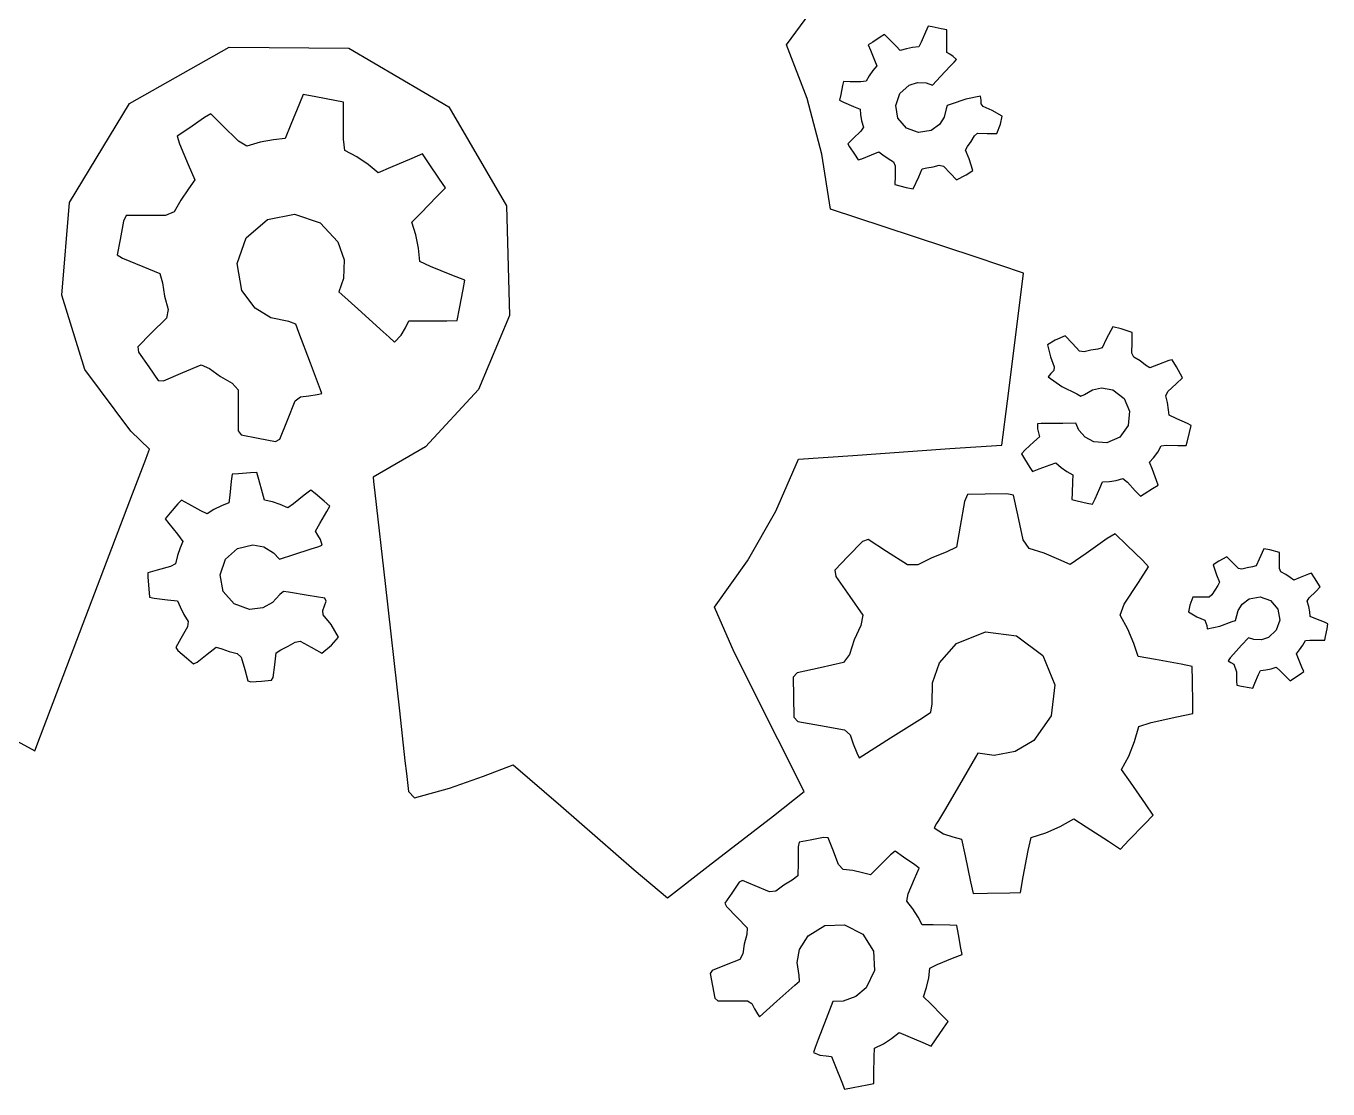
# Model space of a CAD drawing. Header units: metres. Extents: x 0 to 178, y 0 to 186.
# Drawn here: x 95.29 to 106.04, y 79.55 to 88.33 of the extents above; entities that cross this region are included whole.
import ezdxf

# ---------------------------------------------------------------- set-up
doc = ezdxf.new("R2010")
doc.units = ezdxf.units.M

msp = doc.modelspace()

# ---------------------------------------------------------------- linework, layer by layer
at = {"layer": 'COMPONENT0'}
for p, q in [((101.567, 88.176), (101.798, 88.49)), ((102.715, 88.281), (102.68, 88.199)), ((102.736, 88.331), (102.715, 88.281)), ((102.771, 88.324), (102.736, 88.331)), ((102.845, 88.309), (102.771, 88.324)), ((102.891, 88.299), (102.845, 88.309)), ((102.892, 88.259), (102.891, 88.299)), ((101.737, 87.734), (101.567, 88.176)), ((102.279, 88.199), (102.243, 88.176)), ((102.243, 88.176), (102.26, 88.133)), ((102.342, 88.24), (102.279, 88.199)), ((102.376, 88.263), (102.342, 88.24)), ((102.41, 88.229), (102.376, 88.263)), ((102.472, 88.165), (102.41, 88.229)), ((102.507, 88.13), (102.472, 88.165)), ((102.68, 88.199), (102.66, 88.159)), ((102.89, 88.112), (102.891, 88.17)), ((102.891, 88.17), (102.892, 88.259)), ((96.142, 87.693), (96.966, 88.158)), ((96.966, 88.158), (97.953, 88.15)), ((97.953, 88.15), (98.779, 87.664)), ((102.26, 88.133), (102.294, 88.051)), ((102.557, 88.144), (102.507, 88.13)), ((102.608, 88.154), (102.557, 88.144)), ((102.66, 88.159), (102.608, 88.154)), ((102.916, 88.098), (102.89, 88.112)), ((102.944, 88.081), (102.916, 88.098)), ((102.971, 88.055), (102.944, 88.081)), ((102.28, 87.964), (102.25, 87.921)), ((102.313, 88.003), (102.28, 87.964)), ((102.294, 88.051), (102.313, 88.003)), ((102.84, 87.915), (102.92, 88)), ((102.92, 88), (102.952, 88.034)), ((102.952, 88.034), (102.971, 88.055)), ((102.038, 87.873), (102.03, 87.84)), ((102.093, 87.872), (102.038, 87.873)), ((102.182, 87.871), (102.093, 87.872)), ((102.225, 87.875), (102.182, 87.871)), ((102.25, 87.921), (102.225, 87.875)), ((102.504, 87.775), (102.579, 87.842)), ((102.579, 87.842), (102.649, 87.865)), ((102.649, 87.865), (102.72, 87.862)), ((102.72, 87.862), (102.772, 87.843)), ((102.772, 87.843), (102.84, 87.915)), ((97.577, 87.767), (97.545, 87.693)), ((97.679, 87.748), (97.577, 87.767)), ((97.837, 87.717), (97.679, 87.748)), ((101.86, 87.273), (101.737, 87.734)), ((102.015, 87.766), (102.005, 87.718)), ((102.03, 87.84), (102.015, 87.766)), ((102.469, 87.676), (102.504, 87.775)), ((103.169, 87.752), (103.047, 87.728)), ((103.174, 87.72), (103.169, 87.752)), ((95.646, 86.875), (96.142, 87.693)), ((97.545, 87.693), (97.475, 87.519)), ((97.908, 87.703), (97.837, 87.717)), ((97.909, 87.585), (97.908, 87.703)), ((98.779, 87.664), (99.255, 86.846)), ((102.005, 87.718), (102.039, 87.702)), ((102.039, 87.702), (102.121, 87.668)), ((102.121, 87.668), (102.175, 87.645)), ((102.175, 87.645), (102.179, 87.6)), ((102.487, 87.571), (102.469, 87.676)), ((102.885, 87.647), (102.869, 87.578)), ((102.895, 87.674), (102.885, 87.647)), ((102.927, 87.685), (102.895, 87.674)), ((103.047, 87.728), (102.927, 87.685)), ((103.176, 87.688), (103.174, 87.72)), ((103.192, 87.667), (103.176, 87.688)), ((103.267, 87.635), (103.192, 87.667)), ((103.348, 87.587), (103.267, 87.635)), ((96.762, 87.576), (96.631, 87.486)), ((96.814, 87.605), (96.762, 87.576)), ((96.908, 87.512), (96.814, 87.605)), ((97.475, 87.519), (97.428, 87.403)), ((97.91, 87.396), (97.909, 87.585)), ((102.179, 87.6), (102.188, 87.548)), ((102.188, 87.548), (102.203, 87.496)), ((102.558, 87.487), (102.487, 87.571)), ((102.869, 87.578), (102.831, 87.518)), ((103.304, 87.444), (103.334, 87.521)), ((103.334, 87.521), (103.348, 87.587)), ((96.631, 87.486), (96.534, 87.421)), ((96.534, 87.421), (96.555, 87.358)), ((97.041, 87.381), (96.908, 87.512)), ((102.182, 87.463), (102.119, 87.402)), ((102.203, 87.496), (102.182, 87.463)), ((102.656, 87.451), (102.558, 87.487)), ((102.761, 87.468), (102.656, 87.451)), ((102.831, 87.518), (102.761, 87.468)), ((103.093, 87.379), (103.119, 87.424)), ((103.119, 87.424), (103.145, 87.446)), ((103.145, 87.446), (103.225, 87.445)), ((103.225, 87.445), (103.304, 87.444)), ((96.555, 87.358), (96.627, 87.189)), ((97.111, 87.338), (97.041, 87.381)), ((97.22, 87.371), (97.111, 87.338)), ((97.331, 87.392), (97.22, 87.371)), ((97.428, 87.403), (97.331, 87.392)), ((97.919, 87.304), (97.91, 87.396)), ((98.018, 87.252), (97.919, 87.304)), ((102.119, 87.402), (102.075, 87.359)), ((102.075, 87.359), (102.088, 87.334)), ((102.088, 87.334), (102.129, 87.272)), ((103.046, 87.305), (103.061, 87.337)), ((103.075, 87.234), (103.046, 87.305)), ((103.061, 87.337), (103.093, 87.379)), ((98.112, 87.189), (98.018, 87.252)), ((98.472, 87.237), (98.297, 87.163)), ((98.561, 87.275), (98.472, 87.237)), ((98.612, 87.201), (98.561, 87.275)), ((98.703, 87.067), (98.612, 87.201)), ((101.932, 86.82), (101.86, 87.273)), ((102.129, 87.272), (102.159, 87.226)), ((102.159, 87.226), (102.189, 87.235)), ((102.189, 87.235), (102.269, 87.268)), ((102.269, 87.268), (102.329, 87.292)), ((102.329, 87.292), (102.363, 87.267)), ((102.363, 87.267), (102.406, 87.236)), ((102.406, 87.236), (102.452, 87.21)), ((102.452, 87.21), (102.465, 87.177)), ((103.105, 87.137), (103.075, 87.234)), ((96.627, 87.189), (96.682, 87.06)), ((98.195, 87.12), (98.112, 87.189)), ((98.297, 87.163), (98.195, 87.12)), ((102.464, 87.092), (102.463, 87.023)), ((102.465, 87.177), (102.464, 87.092)), ((102.661, 87.085), (102.689, 87.151)), ((102.689, 87.151), (102.726, 87.16)), ((102.726, 87.16), (102.778, 87.168)), ((102.778, 87.168), (102.829, 87.181)), ((102.829, 87.181), (102.863, 87.173)), ((102.863, 87.173), (102.921, 87.113)), ((102.921, 87.113), (102.972, 87.061)), ((102.972, 87.061), (103.051, 87.102)), ((103.051, 87.102), (103.105, 87.137)), ((96.629, 86.988), (96.565, 86.894)), ((96.682, 87.06), (96.629, 86.988)), ((98.68, 86.923), (98.752, 86.995)), ((98.752, 86.995), (98.703, 87.067)), ((102.463, 87.023), (102.556, 86.999)), ((102.556, 86.999), (102.614, 86.987)), ((102.614, 86.987), (102.661, 87.085)), ((95.583, 86.109), (95.646, 86.875)), ((96.565, 86.894), (96.511, 86.796)), ((98.547, 86.787), (98.68, 86.923)), ((96.44, 86.767), (96.258, 86.766)), ((96.511, 86.796), (96.44, 86.767)), ((97.28, 86.734), (97.503, 86.777)), ((97.503, 86.777), (97.716, 86.706)), ((98.472, 86.712), (98.547, 86.787)), ((99.255, 86.846), (99.279, 85.939)), ((102.373, 86.674), (101.932, 86.82)), ((96.093, 86.72), (96.064, 86.567)), ((96.113, 86.765), (96.093, 86.72)), ((96.258, 86.766), (96.113, 86.765)), ((97.104, 86.581), (97.28, 86.734)), ((97.716, 86.706), (97.862, 86.548)), ((98.506, 86.606), (98.472, 86.712)), ((103.134, 86.421), (102.373, 86.674)), ((96.064, 86.567), (96.04, 86.442)), ((97.03, 86.369), (97.104, 86.581)), ((98.529, 86.497), (98.506, 86.606)), ((97.862, 86.548), (97.913, 86.4)), ((98.54, 86.386), (98.529, 86.497)), ((96.04, 86.442), (96.085, 86.413)), ((96.085, 86.413), (96.252, 86.345)), ((96.252, 86.345), (96.393, 86.288)), ((97.07, 86.146), (97.03, 86.369)), ((97.913, 86.4), (97.909, 86.247)), ((98.627, 86.345), (98.54, 86.386)), ((98.804, 86.274), (98.627, 86.345)), ((103.524, 86.291), (103.134, 86.421)), ((96.393, 86.288), (96.413, 86.21)), ((97.909, 86.247), (97.871, 86.135)), ((98.91, 86.231), (98.804, 86.274)), ((98.896, 86.156), (98.91, 86.231)), ((103.477, 85.912), (103.524, 86.291)), ((96.413, 86.21), (96.431, 86.1)), ((97.179, 86), (97.07, 86.146)), ((97.871, 86.135), (97.894, 86.115)), ((98.866, 85.997), (98.896, 86.156)), ((95.773, 85.493), (95.583, 86.109)), ((96.431, 86.1), (96.462, 85.991)), ((97.894, 86.115), (98.026, 85.995)), ((96.446, 85.919), (96.321, 85.793)), ((96.462, 85.991), (96.446, 85.919)), ((97.309, 85.921), (97.179, 86)), ((97.457, 85.89), (97.309, 85.921)), ((98.026, 85.995), (98.212, 85.826)), ((98.847, 85.898), (98.866, 85.997)), ((99.279, 85.939), (99.024, 85.328)), ((103.391, 85.233), (103.477, 85.912)), ((97.514, 85.868), (97.457, 85.89)), ((97.54, 85.8), (97.514, 85.868)), ((97.635, 85.546), (97.54, 85.8)), ((98.212, 85.826), (98.285, 85.76)), ((98.385, 85.778), (98.42, 85.839)), ((98.42, 85.839), (98.449, 85.895)), ((98.449, 85.895), (98.572, 85.895)), ((98.572, 85.895), (98.762, 85.897)), ((98.762, 85.897), (98.847, 85.898)), ((104.263, 85.847), (104.209, 85.75)), ((104.331, 85.831), (104.263, 85.847)), ((104.423, 85.8), (104.331, 85.831)), ((104.421, 85.719), (104.423, 85.8)), ((96.321, 85.793), (96.21, 85.681)), ((98.285, 85.76), (98.33, 85.72)), ((98.33, 85.72), (98.385, 85.778)), ((103.786, 85.737), (103.723, 85.698)), ((103.723, 85.698), (103.747, 85.598)), ((103.869, 85.772), (103.786, 85.737)), ((103.928, 85.709), (103.869, 85.772)), ((103.988, 85.645), (103.928, 85.709)), ((104.209, 85.75), (104.175, 85.673)), ((104.418, 85.628), (104.421, 85.719)), ((96.21, 85.681), (96.217, 85.638)), ((96.217, 85.638), (96.301, 85.515)), ((103.747, 85.598), (103.778, 85.515)), ((104.025, 85.641), (103.988, 85.645)), ((104.081, 85.654), (104.025, 85.641)), ((104.138, 85.661), (104.081, 85.654)), ((104.175, 85.673), (104.138, 85.661)), ((104.437, 85.595), (104.418, 85.628)), ((104.487, 85.565), (104.437, 85.595)), ((96.153, 84.984), (95.773, 85.493)), ((96.301, 85.515), (96.377, 85.402)), ((96.583, 85.47), (96.733, 85.533)), ((96.733, 85.533), (96.803, 85.502)), ((96.803, 85.502), (96.894, 85.436)), ((97.718, 85.326), (97.635, 85.546)), ((103.774, 85.486), (103.751, 85.46)), ((103.778, 85.515), (103.774, 85.486)), ((104.532, 85.53), (104.487, 85.565)), ((104.567, 85.508), (104.532, 85.53)), ((104.64, 85.536), (104.567, 85.508)), ((104.726, 85.568), (104.64, 85.536)), ((104.753, 85.573), (104.726, 85.568)), ((104.788, 85.517), (104.753, 85.573)), ((104.838, 85.426), (104.788, 85.517)), ((96.377, 85.402), (96.422, 85.401)), ((96.422, 85.401), (96.583, 85.47)), ((96.894, 85.436), (96.99, 85.381)), ((96.99, 85.381), (97.038, 85.326)), ((103.751, 85.46), (103.729, 85.432)), ((103.729, 85.432), (103.84, 85.354)), ((104.716, 85.311), (104.784, 85.375)), ((104.784, 85.375), (104.838, 85.426)), ((97.038, 85.326), (97.039, 85.156)), ((97.511, 85.234), (97.555, 85.269)), ((97.555, 85.269), (97.623, 85.276)), ((97.623, 85.276), (97.691, 85.288)), ((97.691, 85.288), (97.729, 85.297)), ((97.729, 85.297), (97.718, 85.326)), ((99.024, 85.328), (98.587, 84.854)), ((103.84, 85.354), (103.965, 85.292)), ((103.965, 85.292), (103.998, 85.275)), ((103.998, 85.275), (104.027, 85.287)), ((104.027, 85.287), (104.093, 85.326)), ((104.093, 85.326), (104.17, 85.342)), ((104.17, 85.342), (104.262, 85.325)), ((104.262, 85.325), (104.355, 85.255)), ((104.699, 85.276), (104.716, 85.311)), ((104.713, 85.22), (104.699, 85.276)), ((97.039, 85.156), (97.04, 84.988)), ((97.446, 85.074), (97.511, 85.234)), ((103.345, 84.87), (103.391, 85.233)), ((104.355, 85.255), (104.401, 85.15)), ((104.722, 85.162), (104.713, 85.22)), ((104.727, 85.116), (104.722, 85.162)), ((97.384, 84.919), (97.446, 85.074)), ((103.67, 85.047), (103.639, 85.046)), ((103.639, 85.046), (103.639, 85.005)), ((103.721, 85.047), (103.67, 85.047)), ((103.85, 85.048), (103.721, 85.047)), ((103.957, 85.05), (103.85, 85.048)), ((103.982, 84.994), (103.957, 85.05)), ((104.401, 85.15), (104.388, 85.031)), ((104.792, 85.087), (104.727, 85.116)), ((104.879, 85.049), (104.792, 85.087)), ((104.908, 85.032), (104.879, 85.049)), ((96.307, 84.836), (96.153, 84.984)), ((97.04, 84.988), (97.065, 84.954)), ((97.065, 84.954), (97.205, 84.927)), ((103.656, 84.939), (103.61, 84.896)), ((103.639, 85.005), (103.647, 84.97)), ((103.647, 84.97), (103.656, 84.939)), ((104.034, 84.936), (103.982, 84.994)), ((104.388, 85.031), (104.319, 84.936)), ((104.877, 84.894), (104.895, 84.974)), ((104.895, 84.974), (104.908, 85.032)), ((96.29, 84.791), (96.307, 84.836)), ((97.205, 84.927), (97.347, 84.9)), ((97.347, 84.9), (97.384, 84.919)), ((98.587, 84.854), (98.153, 84.604)), ((102.114, 84.783), (102.916, 84.84)), ((102.916, 84.84), (103.345, 84.87)), ((103.61, 84.896), (103.538, 84.829)), ((104.104, 84.897), (104.034, 84.936)), ((104.214, 84.889), (104.104, 84.897)), ((104.319, 84.936), (104.214, 84.889)), ((104.633, 84.812), (104.662, 84.862)), ((104.662, 84.862), (104.704, 84.87)), ((104.704, 84.87), (104.799, 84.867)), ((104.799, 84.867), (104.868, 84.865)), ((104.868, 84.865), (104.877, 84.894)), ((96.167, 84.467), (96.276, 84.753)), ((96.276, 84.753), (96.29, 84.791)), ((101.48, 84.324), (101.667, 84.752)), ((101.667, 84.752), (102.114, 84.783)), ((103.538, 84.829), (103.507, 84.798)), ((103.507, 84.798), (103.534, 84.755)), ((103.534, 84.755), (103.578, 84.684)), ((104.566, 84.727), (104.598, 84.765)), ((104.589, 84.667), (104.566, 84.727)), ((104.598, 84.765), (104.633, 84.812)), ((96.989, 84.629), (96.982, 84.571)), ((97.043, 84.633), (96.989, 84.629)), ((97.141, 84.64), (97.043, 84.633)), ((97.193, 84.644), (97.141, 84.64)), ((97.209, 84.585), (97.193, 84.644)), ((103.578, 84.684), (103.599, 84.652)), ((103.599, 84.652), (103.654, 84.673)), ((103.654, 84.673), (103.746, 84.707)), ((103.746, 84.707), (103.792, 84.722)), ((103.792, 84.722), (103.835, 84.684)), ((103.835, 84.684), (103.882, 84.651)), ((103.882, 84.651), (103.932, 84.623)), ((103.932, 84.623), (103.93, 84.569)), ((104.623, 84.577), (104.589, 84.667)), ((96.982, 84.571), (96.969, 84.457)), ((97.24, 84.475), (97.209, 84.585)), ((98.153, 84.604), (98.157, 84.569)), ((98.157, 84.569), (98.163, 84.522)), ((98.163, 84.522), (98.168, 84.476)), ((103.93, 84.569), (103.927, 84.471)), ((104.115, 84.426), (104.155, 84.514)), ((104.155, 84.514), (104.178, 84.566)), ((104.178, 84.566), (104.234, 84.569)), ((104.234, 84.569), (104.291, 84.578)), ((104.291, 84.578), (104.346, 84.593)), ((104.346, 84.593), (104.382, 84.562)), ((104.382, 84.562), (104.448, 84.491)), ((104.521, 84.466), (104.591, 84.51)), ((104.591, 84.51), (104.637, 84.538)), ((104.637, 84.538), (104.623, 84.577)), ((95.76, 83.395), (96.167, 84.467)), ((96.57, 84.415), (96.541, 84.383)), ((96.632, 84.38), (96.57, 84.415)), ((96.969, 84.457), (96.961, 84.391)), ((97.257, 84.413), (97.24, 84.475)), ((97.322, 84.4), (97.257, 84.413)), ((97.585, 84.456), (97.495, 84.385)), ((97.639, 84.498), (97.585, 84.456)), ((97.675, 84.469), (97.639, 84.498)), ((97.749, 84.406), (97.675, 84.469)), ((97.795, 84.366), (97.749, 84.406)), ((98.168, 84.476), (98.252, 83.726)), ((103.038, 84.404), (103.001, 84.199)), ((103.061, 84.462), (103.038, 84.404)), ((103.207, 84.464), (103.061, 84.462)), ((103.386, 84.467), (103.207, 84.464)), ((103.442, 84.456), (103.386, 84.467)), ((103.477, 84.292), (103.442, 84.456)), ((103.927, 84.471), (103.925, 84.419)), ((103.925, 84.419), (103.968, 84.409)), ((103.968, 84.409), (104.05, 84.39)), ((104.095, 84.38), (104.115, 84.426)), ((104.448, 84.491), (104.49, 84.447)), ((104.49, 84.447), (104.521, 84.466)), ((96.478, 84.309), (96.437, 84.261)), ((96.541, 84.383), (96.478, 84.309)), ((96.731, 84.325), (96.632, 84.38)), ((96.782, 84.301), (96.731, 84.325)), ((96.839, 84.338), (96.782, 84.301)), ((96.9, 84.368), (96.839, 84.338)), ((96.961, 84.391), (96.9, 84.368)), ((97.387, 84.379), (97.322, 84.4)), ((97.448, 84.351), (97.387, 84.379)), ((97.495, 84.385), (97.448, 84.351)), ((97.714, 84.221), (97.77, 84.321)), ((97.77, 84.321), (97.795, 84.366)), ((101.246, 83.913), (101.48, 84.324)), ((104.05, 84.39), (104.095, 84.38)), ((96.437, 84.261), (96.467, 84.222)), ((96.467, 84.222), (96.537, 84.134)), ((97.677, 84.157), (97.714, 84.221)), ((103.001, 84.199), (102.97, 84.027)), ((103.522, 84.086), (103.477, 84.292)), ((96.537, 84.134), (96.583, 84.074)), ((97.698, 84.125), (97.677, 84.157)), ((97.719, 84.089), (97.698, 84.125)), ((97.733, 84.042), (97.719, 84.089)), ((102.241, 84.089), (102.195, 84.072)), ((102.394, 83.991), (102.241, 84.089)), ((103.57, 84.014), (103.522, 84.086)), ((104.216, 84.097), (104.041, 83.975)), ((104.281, 84.135), (104.216, 84.097)), ((104.378, 84.042), (104.281, 84.135)), ((96.56, 84.021), (96.538, 83.956)), ((96.583, 84.074), (96.56, 84.021)), ((96.933, 83.927), (97.034, 84.016)), ((97.034, 84.016), (97.16, 84.046)), ((97.16, 84.046), (97.252, 84.028)), ((97.252, 84.028), (97.331, 83.98)), ((97.331, 83.98), (97.379, 83.927)), ((97.499, 83.966), (97.642, 84.012)), ((97.642, 84.012), (97.698, 84.03)), ((97.698, 84.03), (97.733, 84.042)), ((102.195, 84.072), (102.075, 83.948)), ((102.566, 83.88), (102.394, 83.991)), ((102.887, 83.986), (102.767, 83.939)), ((102.97, 84.027), (102.887, 83.986)), ((103.694, 83.976), (103.57, 84.014)), ((103.815, 83.925), (103.694, 83.976)), ((104.041, 83.975), (103.909, 83.883)), ((104.51, 83.915), (104.378, 84.042)), ((105.51, 84.013), (105.47, 83.928)), ((105.56, 84.003), (105.51, 84.013)), ((105.639, 83.983), (105.56, 84.003)), ((105.639, 83.924), (105.639, 83.983)), ((96.479, 83.866), (96.371, 83.836)), ((96.522, 83.889), (96.479, 83.866)), ((96.538, 83.956), (96.522, 83.889)), ((96.889, 83.797), (96.933, 83.927)), ((97.379, 83.927), (97.499, 83.966)), ((100.972, 83.531), (101.246, 83.913)), ((102.075, 83.948), (101.966, 83.835)), ((102.651, 83.879), (102.566, 83.88)), ((102.767, 83.939), (102.651, 83.879)), ((103.909, 83.883), (103.815, 83.925)), ((104.556, 83.863), (104.51, 83.915)), ((105.137, 83.91), (105.091, 83.879)), ((105.091, 83.879), (105.118, 83.797)), ((105.203, 83.946), (105.137, 83.91)), ((105.248, 83.901), (105.203, 83.946)), ((105.299, 83.851), (105.248, 83.901)), ((105.416, 83.864), (105.371, 83.856)), ((105.447, 83.871), (105.416, 83.864)), ((105.47, 83.928), (105.447, 83.871)), ((105.64, 83.851), (105.639, 83.924)), ((96.371, 83.836), (96.294, 83.814)), ((96.294, 83.814), (96.294, 83.778)), ((96.294, 83.778), (96.301, 83.683)), ((96.916, 83.659), (96.889, 83.797)), ((101.966, 83.835), (101.976, 83.784)), ((101.976, 83.784), (102.091, 83.619)), ((104.473, 83.735), (104.556, 83.863)), ((105.118, 83.797), (105.143, 83.736)), ((105.328, 83.844), (105.299, 83.851)), ((105.371, 83.856), (105.328, 83.844)), ((105.651, 83.823), (105.64, 83.851)), ((105.69, 83.801), (105.651, 83.823)), ((105.728, 83.775), (105.69, 83.801)), ((105.757, 83.754), (105.728, 83.775)), ((105.809, 83.775), (105.757, 83.754)), ((105.877, 83.804), (105.809, 83.775)), ((105.902, 83.812), (105.877, 83.804)), ((105.928, 83.773), (105.902, 83.812)), ((105.975, 83.699), (105.928, 83.773)), ((96.301, 83.683), (96.306, 83.613)), ((97.005, 83.557), (96.916, 83.659)), ((97.412, 83.66), (97.383, 83.636)), ((97.455, 83.653), (97.412, 83.66)), ((97.616, 83.627), (97.455, 83.653)), ((98.252, 83.726), (98.37, 82.673)), ((104.357, 83.554), (104.473, 83.735)), ((105.104, 83.672), (105.081, 83.633)), ((105.13, 83.708), (105.104, 83.672)), ((105.143, 83.736), (105.13, 83.708)), ((105.885, 83.608), (105.938, 83.661)), ((105.938, 83.661), (105.975, 83.699)), ((96.306, 83.613), (96.345, 83.605)), ((96.345, 83.605), (96.456, 83.592)), ((96.456, 83.592), (96.539, 83.582)), ((96.539, 83.582), (96.561, 83.533)), ((97.133, 83.511), (97.005, 83.557)), ((97.323, 83.569), (97.242, 83.525)), ((97.383, 83.636), (97.323, 83.569)), ((97.756, 83.604), (97.616, 83.627)), ((97.753, 83.54), (97.767, 83.579)), ((97.767, 83.579), (97.756, 83.604)), ((102.091, 83.619), (102.199, 83.464)), ((104.324, 83.465), (104.357, 83.554)), ((104.898, 83.548), (104.887, 83.491)), ((104.923, 83.614), (104.898, 83.548)), ((104.991, 83.614), (104.923, 83.614)), ((105.059, 83.614), (104.991, 83.614)), ((105.081, 83.633), (105.059, 83.614)), ((105.297, 83.504), (105.33, 83.556)), ((105.33, 83.556), (105.388, 83.599)), ((105.388, 83.599), (105.478, 83.615)), ((105.478, 83.615), (105.563, 83.585)), ((105.563, 83.585), (105.624, 83.513)), ((105.867, 83.58), (105.885, 83.608)), ((105.88, 83.536), (105.867, 83.58)), ((96.561, 83.533), (96.591, 83.471)), ((96.591, 83.471), (96.626, 83.413)), ((97.242, 83.525), (97.133, 83.511)), ((97.737, 83.502), (97.753, 83.54)), ((97.742, 83.468), (97.737, 83.502)), ((97.806, 83.387), (97.742, 83.468)), ((101.134, 83.159), (100.972, 83.531)), ((102.199, 83.464), (102.18, 83.379)), ((104.387, 83.349), (104.324, 83.465)), ((104.887, 83.491), (104.957, 83.451)), ((104.957, 83.451), (105.021, 83.424)), ((105.276, 83.421), (105.297, 83.504)), ((105.624, 83.513), (105.641, 83.424)), ((105.888, 83.492), (105.88, 83.536)), ((105.893, 83.453), (105.888, 83.492)), ((105.939, 83.434), (105.893, 83.453)), ((106.009, 83.405), (105.939, 83.434)), ((95.407, 82.466), (95.76, 83.395)), ((96.62, 83.368), (96.566, 83.272)), ((96.626, 83.413), (96.62, 83.368)), ((97.868, 83.283), (97.806, 83.387)), ((102.18, 83.379), (102.127, 83.26)), ((102.97, 83.229), (103.212, 83.326)), ((103.212, 83.326), (103.468, 83.293)), ((104.437, 83.229), (104.387, 83.349)), ((105.021, 83.424), (105.038, 83.379)), ((105.038, 83.379), (105.042, 83.352)), ((105.042, 83.352), (105.146, 83.374)), ((105.146, 83.374), (105.248, 83.411)), ((105.248, 83.411), (105.276, 83.421)), ((105.612, 83.339), (105.549, 83.28)), ((105.641, 83.424), (105.612, 83.339)), ((106.039, 83.392), (106.009, 83.405)), ((106.018, 83.287), (106.031, 83.351)), ((106.031, 83.351), (106.039, 83.392)), ((96.566, 83.272), (96.523, 83.196)), ((97.451, 83.207), (97.509, 83.241)), ((97.509, 83.241), (97.552, 83.249)), ((97.552, 83.249), (97.642, 83.199)), ((97.811, 83.217), (97.868, 83.283)), ((102.127, 83.26), (102.088, 83.138)), ((102.831, 83.071), (102.97, 83.229)), ((103.468, 83.293), (103.683, 83.13)), ((104.472, 83.123), (104.437, 83.229)), ((105.382, 83.277), (105.326, 83.216)), ((105.427, 83.262), (105.382, 83.277)), ((105.489, 83.26), (105.427, 83.262)), ((105.549, 83.28), (105.489, 83.26)), ((105.831, 83.216), (105.852, 83.256)), ((105.852, 83.256), (105.889, 83.259)), ((105.889, 83.259), (105.965, 83.259)), ((105.965, 83.259), (106.012, 83.259)), ((106.012, 83.259), (106.018, 83.287)), ((96.523, 83.196), (96.541, 83.172)), ((96.541, 83.172), (96.612, 83.111)), ((96.612, 83.111), (96.67, 83.061)), ((96.699, 83.076), (96.784, 83.143)), ((96.784, 83.143), (96.856, 83.2)), ((96.856, 83.2), (96.903, 83.187)), ((96.903, 83.187), (96.966, 83.163)), ((96.966, 83.163), (97.032, 83.147)), ((97.032, 83.147), (97.064, 83.117)), ((97.064, 83.117), (97.093, 83.014)), ((97.341, 83.054), (97.353, 83.152)), ((97.353, 83.152), (97.39, 83.179)), ((97.39, 83.179), (97.451, 83.207)), ((97.642, 83.199), (97.73, 83.149)), ((97.73, 83.149), (97.811, 83.217)), ((101.495, 82.44), (101.134, 83.159)), ((102.088, 83.138), (102.037, 83.072)), ((103.683, 83.13), (103.784, 82.889)), ((104.614, 83.097), (104.472, 83.123)), ((105.231, 83.112), (105.214, 83.087)), ((105.258, 83.141), (105.231, 83.112)), ((105.326, 83.216), (105.258, 83.141)), ((105.778, 83.145), (105.805, 83.178)), ((105.795, 83.104), (105.778, 83.145)), ((105.805, 83.178), (105.831, 83.216)), ((96.67, 83.061), (96.699, 83.076)), ((97.093, 83.014), (97.119, 82.922)), ((97.329, 82.95), (97.341, 83.054)), ((101.845, 83.03), (101.655, 82.989)), ((102.037, 83.072), (101.845, 83.03)), ((102.772, 82.906), (102.831, 83.071)), ((104.827, 83.059), (104.614, 83.097)), ((104.918, 83.041), (104.827, 83.059)), ((104.92, 82.921), (104.918, 83.041)), ((105.214, 83.087), (105.238, 83.072)), ((105.238, 83.072), (105.262, 83.058)), ((105.262, 83.058), (105.284, 82.997)), ((105.465, 82.973), (105.482, 83.008)), ((105.482, 83.008), (105.526, 83.013)), ((105.526, 83.013), (105.57, 83.021)), ((105.57, 83.021), (105.612, 83.035)), ((105.612, 83.035), (105.643, 83.005)), ((105.643, 83.005), (105.697, 82.951)), ((105.824, 83.034), (105.795, 83.104)), ((105.839, 82.998), (105.824, 83.034)), ((97.119, 82.922), (97.143, 82.913)), ((97.143, 82.913), (97.233, 82.92)), ((97.233, 82.92), (97.315, 82.926)), ((97.315, 82.926), (97.329, 82.95)), ((101.655, 82.989), (101.623, 82.953)), ((101.623, 82.953), (101.626, 82.789)), ((102.771, 82.732), (102.772, 82.906)), ((104.924, 82.735), (104.92, 82.921)), ((105.284, 82.997), (105.284, 82.92)), ((105.284, 82.92), (105.285, 82.886)), ((105.418, 82.86), (105.436, 82.903)), ((105.436, 82.903), (105.465, 82.973)), ((105.697, 82.951), (105.726, 82.922)), ((105.726, 82.922), (105.755, 82.941)), ((105.755, 82.941), (105.809, 82.977)), ((105.809, 82.977), (105.839, 82.998)), ((101.626, 82.789), (101.629, 82.622)), ((103.784, 82.889), (103.754, 82.633)), ((105.285, 82.886), (105.325, 82.878)), ((105.325, 82.878), (105.388, 82.866)), ((105.388, 82.866), (105.418, 82.86)), ((102.76, 82.662), (102.771, 82.732)), ((104.924, 82.651), (104.924, 82.735)), ((98.37, 82.673), (98.416, 82.261)), ((101.629, 82.622), (101.66, 82.585)), ((101.66, 82.585), (101.849, 82.552)), ((102.426, 82.45), (102.69, 82.617)), ((102.69, 82.617), (102.76, 82.662)), ((103.754, 82.633), (103.611, 82.43)), ((104.477, 82.545), (104.578, 82.576)), ((104.578, 82.576), (104.791, 82.623)), ((104.791, 82.623), (104.924, 82.651)), ((95.361, 82.343), (95.407, 82.466)), ((101.849, 82.552), (102.045, 82.516)), ((102.045, 82.516), (102.094, 82.475)), ((102.094, 82.475), (102.118, 82.4)), ((104.442, 82.421), (104.477, 82.545)), ((95.213, 82.423), (95.361, 82.343)), ((101.712, 82.006), (101.495, 82.44)), ((102.118, 82.4), (102.148, 82.326)), ((102.197, 82.304), (102.426, 82.45)), ((103.611, 82.43), (103.455, 82.338)), ((104.393, 82.3), (104.442, 82.421)), ((98.416, 82.261), (98.428, 82.157)), ((102.148, 82.326), (102.167, 82.285)), ((102.167, 82.285), (102.197, 82.304)), ((103.129, 82.292), (103.025, 82.115)), ((103.147, 82.323), (103.129, 82.292)), ((103.282, 82.306), (103.147, 82.323)), ((103.455, 82.338), (103.282, 82.306)), ((104.335, 82.189), (104.393, 82.3)), ((98.428, 82.157), (98.445, 82.006)), ((99.066, 82.133), (99.311, 82.228)), ((99.311, 82.228), (99.703, 81.888)), ((104.407, 82.085), (104.335, 82.189)), ((98.784, 82.035), (99.066, 82.133)), ((103.025, 82.115), (102.879, 81.865)), ((104.532, 81.905), (104.407, 82.085)), ((98.445, 82.006), (98.496, 81.955)), ((98.496, 81.955), (98.784, 82.035)), ((101.46, 81.807), (101.712, 82.006)), ((99.703, 81.888), (100.31, 81.361)), ((102.879, 81.865), (102.822, 81.767)), ((104.596, 81.813), (104.532, 81.905)), ((100.921, 81.389), (101.46, 81.807)), ((102.807, 81.743), (102.786, 81.707)), ((102.822, 81.767), (102.807, 81.743)), ((103.71, 81.666), (103.828, 81.718)), ((103.828, 81.718), (103.939, 81.781)), ((103.939, 81.781), (104.042, 81.714)), ((104.042, 81.714), (104.226, 81.596)), ((104.394, 81.604), (104.524, 81.738)), ((104.524, 81.738), (104.596, 81.813)), ((101.763, 81.606), (101.673, 81.589)), ((101.874, 81.626), (101.763, 81.606)), ((101.91, 81.625), (101.874, 81.626)), ((101.949, 81.527), (101.91, 81.625)), ((102.786, 81.707), (102.865, 81.658)), ((102.865, 81.658), (102.942, 81.633)), ((102.942, 81.633), (103.012, 81.614)), ((103.012, 81.614), (103.042, 81.476)), ((103.562, 81.52), (103.587, 81.627)), ((103.587, 81.627), (103.71, 81.666)), ((101.664, 81.551), (101.663, 81.42)), ((101.673, 81.589), (101.664, 81.551)), ((101.998, 81.404), (101.949, 81.527)), ((102.464, 81.514), (102.427, 81.483)), ((102.534, 81.466), (102.464, 81.514)), ((103.523, 81.303), (103.562, 81.52)), ((104.226, 81.596), (104.325, 81.532)), ((104.325, 81.532), (104.394, 81.604)), ((101.663, 81.42), (101.662, 81.31)), ((102.035, 81.364), (101.998, 81.404)), ((102.427, 81.483), (102.332, 81.389)), ((102.628, 81.401), (102.534, 81.466)), ((102.662, 81.374), (102.628, 81.401)), ((103.042, 81.476), (103.088, 81.261)), ((100.31, 81.361), (100.585, 81.128)), ((100.585, 81.128), (100.921, 81.389)), ((101.662, 81.31), (101.614, 81.276)), ((102.116, 81.354), (102.035, 81.364)), ((102.196, 81.335), (102.116, 81.354)), ((102.26, 81.319), (102.196, 81.335)), ((102.332, 81.389), (102.26, 81.319)), ((102.571, 81.161), (102.624, 81.285)), ((102.624, 81.285), (102.662, 81.374)), ((103.5, 81.173), (103.523, 81.303)), ((101.176, 81.257), (101.115, 81.168)), ((101.203, 81.273), (101.176, 81.257)), ((101.308, 81.228), (101.203, 81.273)), ((101.426, 81.177), (101.308, 81.228)), ((101.479, 81.185), (101.426, 81.177)), ((101.545, 81.234), (101.479, 81.185)), ((101.614, 81.276), (101.545, 81.234)), ((103.088, 81.261), (103.11, 81.165)), ((101.115, 81.168), (101.059, 81.086)), ((101.059, 81.086), (101.071, 81.056)), ((102.56, 81.102), (102.571, 81.161)), ((102.611, 81.037), (102.56, 81.102)), ((103.11, 81.165), (103.226, 81.167)), ((103.226, 81.167), (103.413, 81.171)), ((103.413, 81.171), (103.5, 81.173)), ((101.071, 81.056), (101.159, 80.965)), ((101.159, 80.965), (101.242, 80.88)), ((102.655, 80.968), (102.611, 81.037)), ((102.688, 80.906), (102.655, 80.968)), ((101.242, 80.88), (101.239, 80.826)), ((101.745, 80.815), (101.885, 80.901)), ((101.885, 80.901), (102.047, 80.907)), ((102.047, 80.907), (102.197, 80.828)), ((102.779, 80.905), (102.688, 80.906)), ((102.915, 80.903), (102.779, 80.905)), ((102.973, 80.901), (102.915, 80.903)), ((102.987, 80.827), (102.973, 80.901)), ((101.219, 80.747), (101.207, 80.667)), ((101.239, 80.826), (101.219, 80.747)), ((101.675, 80.703), (101.745, 80.815)), ((102.197, 80.828), (102.285, 80.689)), ((103.008, 80.712), (102.987, 80.827)), ((101.207, 80.667), (101.183, 80.62)), ((101.655, 80.594), (101.675, 80.703)), ((102.285, 80.689), (102.293, 80.527)), ((102.938, 80.629), (103.017, 80.66)), ((103.017, 80.66), (103.008, 80.712)), ((101.068, 80.574), (100.954, 80.529)), ((101.183, 80.62), (101.068, 80.574)), ((101.673, 80.486), (101.655, 80.594)), ((102.742, 80.467), (102.751, 80.548)), ((102.751, 80.548), (102.811, 80.578)), ((102.811, 80.578), (102.938, 80.629)), ((100.954, 80.529), (100.938, 80.504)), ((100.938, 80.504), (100.957, 80.402)), ((101.635, 80.406), (101.674, 80.441)), ((101.674, 80.441), (101.673, 80.486)), ((102.293, 80.527), (102.226, 80.386)), ((102.724, 80.387), (102.742, 80.467)), ((100.957, 80.402), (100.976, 80.299)), ((101.488, 80.275), (101.635, 80.406)), ((102.226, 80.386), (102.139, 80.313)), ((102.7, 80.312), (102.724, 80.387)), ((100.976, 80.299), (100.999, 80.279)), ((100.999, 80.279), (101.12, 80.278)), ((101.12, 80.278), (101.245, 80.277)), ((101.245, 80.277), (101.28, 80.256)), ((101.28, 80.256), (101.303, 80.212)), ((101.303, 80.212), (101.329, 80.169)), ((101.345, 80.145), (101.488, 80.275)), ((101.949, 80.271), (101.895, 80.129)), ((102.035, 80.275), (101.949, 80.271)), ((102.139, 80.313), (102.035, 80.275)), ((102.756, 80.255), (102.7, 80.312)), ((102.852, 80.157), (102.756, 80.255)), ((101.329, 80.169), (101.345, 80.145)), ((101.895, 80.129), (101.83, 79.959)), ((102.901, 80.106), (102.852, 80.157)), ((102.864, 80.052), (102.901, 80.106)), ((102.435, 79.967), (102.497, 80.017)), ((102.497, 80.017), (102.568, 79.987)), ((102.798, 79.955), (102.864, 80.052)), ((101.805, 79.893), (101.789, 79.852)), ((101.83, 79.959), (101.805, 79.893)), ((102.29, 79.816), (102.295, 79.886)), ((102.295, 79.886), (102.367, 79.922)), ((102.367, 79.922), (102.435, 79.967)), ((102.568, 79.987), (102.694, 79.933)), ((102.694, 79.933), (102.762, 79.903)), ((102.762, 79.903), (102.798, 79.955)), ((101.789, 79.852), (101.843, 79.829)), ((101.843, 79.829), (101.894, 79.822)), ((101.894, 79.822), (101.939, 79.817)), ((101.939, 79.817), (101.972, 79.735)), ((102.289, 79.678), (102.29, 79.816)), ((101.972, 79.735), (102.023, 79.607)), ((102.288, 79.595), (102.289, 79.678)), ((102.023, 79.607), (102.047, 79.549)), ((102.047, 79.549), (102.119, 79.563)), ((102.119, 79.563), (102.234, 79.584)), ((102.234, 79.584), (102.288, 79.595))]:
    msp.add_line(p, q, dxfattribs=at)

doc.saveas('drawing.dxf')
